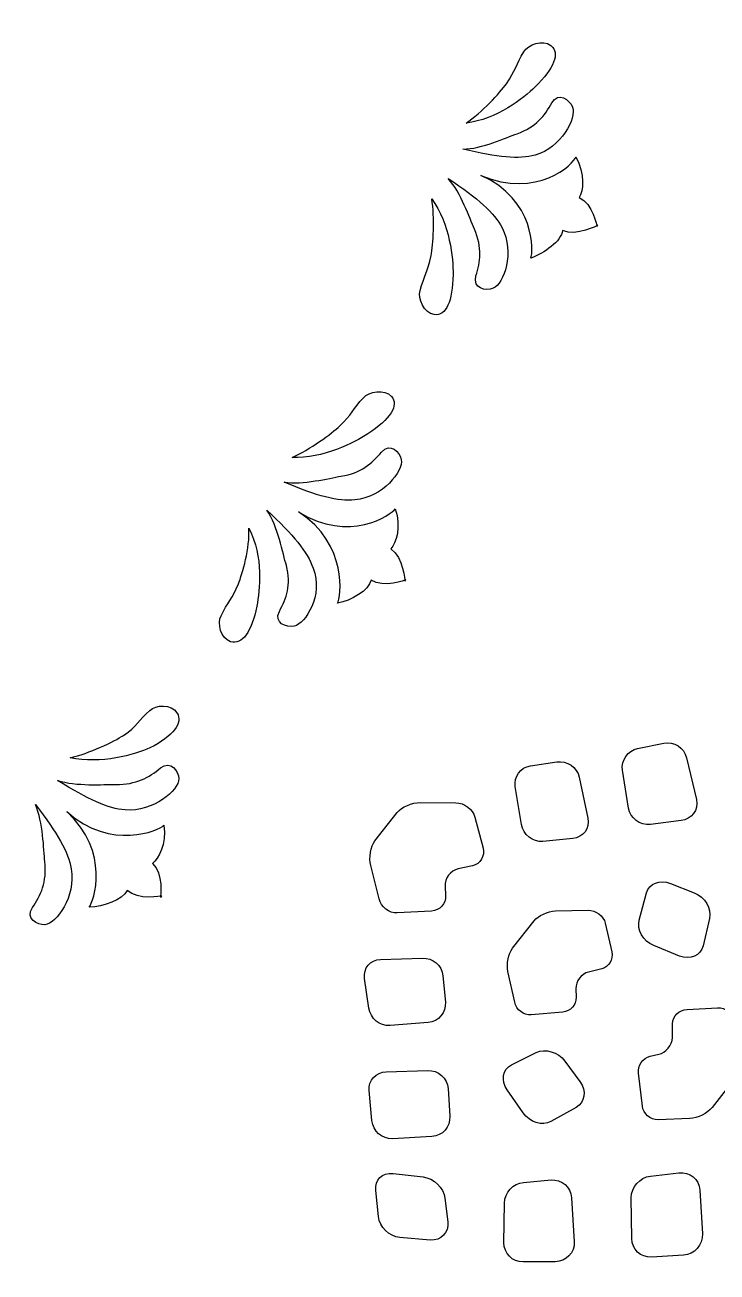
# Model space of a CAD drawing. Header units: centimetres. Extents: x -10.7 to 10.7, y -10.7 to 10.7.
# Drawn here: x 5 to 7.012, y -5.923 to -2.298 of the extents above; entities that cross this region are included whole.
import ezdxf

# ---------------------------------------------------------------- set-up
doc = ezdxf.new("R2010")
doc.units = ezdxf.units.CM
doc.header["$MEASUREMENT"] = 0
doc.layers.add('Camada 1', color=7, linetype='Continuous')

msp = doc.modelspace()

# ---------------------------------------------------------------- linework, layer by layer
at = {"layer": 'Camada 1'}
for points, knots in [([(-10.74208, 0), (-10.74208, 5.9327), (-5.9327, 10.74208), (0, 10.74208), (0, 10.74208), (5.9327, 10.74208), (10.74208, 5.9327), (10.74208, 0), (10.74208, 0), (10.74208, -5.9327), (5.9327, -10.74208), (0, -10.74208), (0, -10.74208), (-5.9327, -10.74208), (-10.74208, -5.9327), (-10.74208, 0)], [0, 0, 0, 0, 0.2, 0.2, 0.2, 0.2, 0.4, 0.4, 0.4, 0.4, 0.6, 0.6, 0.6, 0.6, 1, 1, 1, 1]), ([(6.28203, -2.584), (6.37045, -2.57307), (6.44967, -2.51142), (6.48288, -2.47878), (6.48288, -2.47878), (6.53794, -2.42475), (6.5562, -2.38025), (6.52894, -2.35842), (6.52894, -2.35842), (6.50518, -2.33948), (6.4629, -2.35556), (6.4502, -2.37623), (6.4502, -2.37623), (6.42803, -2.41317), (6.42626, -2.43148), (6.3994, -2.46926), (6.3994, -2.46926), (6.3809, -2.49555), (6.32743, -2.55357), (6.28203, -2.584)], [0, 0, 0, 0, 0.1666667, 0.1666667, 0.1666667, 0.1666667, 0.3333333, 0.3333333, 0.3333333, 0.3333333, 0.5, 0.5, 0.5, 0.5, 0.6666667, 0.6666667, 0.6666667, 0.6666667, 1, 1, 1, 1]), ([(6.2725, -2.6593), (6.37492, -2.68446), (6.43575, -2.68941), (6.48269, -2.67692), (6.48269, -2.67692), (6.55953, -2.65546), (6.60384, -2.56878), (6.59146, -2.53727), (6.59146, -2.53727), (6.58294, -2.51565), (6.55056, -2.4915), (6.53161, -2.52468), (6.53161, -2.52468), (6.51015, -2.56302), (6.48637, -2.59501), (6.4303, -2.61469), (6.4303, -2.61469), (6.39797, -2.62578), (6.32841, -2.65949), (6.2725, -2.6593)], [0, 0, 0, 0, 0.1666667, 0.1666667, 0.1666667, 0.1666667, 0.3333333, 0.3333333, 0.3333333, 0.3333333, 0.5, 0.5, 0.5, 0.5, 0.6666667, 0.6666667, 0.6666667, 0.6666667, 1, 1, 1, 1]), ([(6.32521, -2.73577), (6.4837, -2.80639), (6.47885, -2.9585), (6.47023, -2.97617), (6.47023, -2.97617), (6.51037, -2.96207), (6.5586, -2.92701), (6.56268, -2.89627), (6.56268, -2.89627), (6.60261, -2.91418), (6.66531, -2.881), (6.66531, -2.88079), (6.66531, -2.88079), (6.66531, -2.88079), (6.66243, -2.88449), (6.66243, -2.88449), (6.66243, -2.88449), (6.66243, -2.88436), (6.65113, -2.8176), (6.61094, -2.80027), (6.61094, -2.80027), (6.62298, -2.78154), (6.62904, -2.73164), (6.60134, -2.68219), (6.60134, -2.68219), (6.59641, -2.70145), (6.4879, -2.80614), (6.32521, -2.73577)], [0, 0, 0, 0, 0.125, 0.125, 0.125, 0.125, 0.25, 0.25, 0.25, 0.25, 0.375, 0.375, 0.375, 0.375, 0.5, 0.5, 0.5, 0.5, 0.625, 0.625, 0.625, 0.625, 0.75, 0.75, 0.75, 0.75, 1, 1, 1, 1]), ([(6.30621, -2.89203), (6.33034, -2.9469), (6.32373, -2.98633), (6.31097, -3.02816), (6.31097, -3.02816), (6.30007, -3.06515), (6.33968, -3.07237), (6.36098, -3.06369), (6.36098, -3.06369), (6.39223, -3.05118), (6.42422, -2.95902), (6.38683, -2.88785), (6.38683, -2.88785), (6.36408, -2.84464), (6.3178, -2.80287), (6.23057, -2.74529), (6.23057, -2.74529), (6.26766, -2.78596), (6.29237, -2.86028), (6.30621, -2.89203)], [0, 0, 0, 0, 0.1666667, 0.1666667, 0.1666667, 0.1666667, 0.3333333, 0.3333333, 0.3333333, 0.3333333, 0.5, 0.5, 0.5, 0.5, 0.6666667, 0.6666667, 0.6666667, 0.6666667, 1, 1, 1, 1]), ([(6.18053, -2.96889), (6.17167, -3.01477), (6.15995, -3.02834), (6.14836, -3.07038), (6.14836, -3.07038), (6.1422, -3.0939), (6.15976, -3.13605), (6.18953, -3.14052), (6.18953, -3.14052), (6.22401, -3.14531), (6.24353, -3.10144), (6.24435, -3.02413), (6.24435, -3.02413), (6.2452, -2.97709), (6.23512, -2.87665), (6.18241, -2.80365), (6.18241, -2.80365), (6.19162, -2.85814), (6.18675, -2.93743), (6.18053, -2.96889)], [0, 0, 0, 0, 0.1666667, 0.1666667, 0.1666667, 0.1666667, 0.3333333, 0.3333333, 0.3333333, 0.3333333, 0.5, 0.5, 0.5, 0.5, 0.6666667, 0.6666667, 0.6666667, 0.6666667, 1, 1, 1, 1]), ([(5.77625, -3.55555), (5.86663, -3.55955), (5.95733, -3.51311), (5.99667, -3.48689), (5.99667, -3.48689), (6.06168, -3.44419), (6.08827, -3.40397), (6.0653, -3.37807), (6.0653, -3.37807), (6.04538, -3.35555), (6.00008, -3.36405), (5.9836, -3.38196), (5.9836, -3.38196), (5.95439, -3.41413), (5.94899, -3.43183), (5.91502, -3.46382), (5.91502, -3.46382), (5.89193, -3.48586), (5.82755, -3.53343), (5.77625, -3.55555)], [0, 0, 0, 0, 0.1666667, 0.1666667, 0.1666667, 0.1666667, 0.3333333, 0.3333333, 0.3333333, 0.3333333, 0.5, 0.5, 0.5, 0.5, 0.6666667, 0.6666667, 0.6666667, 0.6666667, 1, 1, 1, 1]), ([(5.7531, -3.62709), (5.84957, -3.66826), (5.91, -3.68392), (5.95916, -3.67927), (5.95916, -3.67927), (6.03986, -3.67189), (6.10021, -3.59492), (6.09378, -3.56219), (6.09378, -3.56219), (6.08939, -3.53989), (6.06177, -3.51105), (6.03639, -3.54007), (6.03639, -3.54007), (6.00816, -3.57338), (5.978, -3.60071), (5.91849, -3.61011), (5.91849, -3.61011), (5.88417, -3.61588), (5.80779, -3.63588), (5.7531, -3.62709)], [0, 0, 0, 0, 0.1666667, 0.1666667, 0.1666667, 0.1666667, 0.3333333, 0.3333333, 0.3333333, 0.3333333, 0.5, 0.5, 0.5, 0.5, 0.6666667, 0.6666667, 0.6666667, 0.6666667, 1, 1, 1, 1]), ([(5.75979, -3.86961), (5.77447, -3.9274), (5.76, -3.96441), (5.73939, -4.00291), (5.73939, -4.00291), (5.72193, -4.03688), (5.76008, -4.05061), (5.78286, -4.04593), (5.78286, -4.04593), (5.81493, -4.03789), (5.86856, -3.95729), (5.83779, -3.87728), (5.83779, -3.87728), (5.82072, -3.82979), (5.78072, -3.78071), (5.70328, -3.70882), (5.70328, -3.70882), (5.73455, -3.75571), (5.74995, -3.83537), (5.75979, -3.86961)], [0, 0, 0, 0, 0.1666667, 0.1666667, 0.1666667, 0.1666667, 0.3333333, 0.3333333, 0.3333333, 0.3333333, 0.5, 0.5, 0.5, 0.5, 0.6666667, 0.6666667, 0.6666667, 0.6666667, 1, 1, 1, 1]), ([(5.79538, -3.71332), (5.9404, -3.80865), (5.91886, -3.9633), (5.90817, -3.9796), (5.90817, -3.9796), (5.94862, -3.97161), (5.999, -3.94266), (6.00646, -3.91208), (6.00646, -3.91208), (6.04295, -3.93634), (6.10732, -3.91144), (6.10732, -3.91144), (6.10732, -3.91144), (6.10732, -3.91144), (6.10417, -3.91477), (6.10417, -3.91477), (6.10417, -3.91477), (6.10417, -3.91477), (6.1007, -3.84521), (6.06358, -3.82166), (6.06358, -3.82166), (6.07887, -3.80467), (6.09454, -3.75768), (6.07617, -3.70477), (6.07617, -3.70477), (6.066, -3.72168), (5.94156, -3.80693), (5.79538, -3.71332)], [0, 0, 0, 0, 0.125, 0.125, 0.125, 0.125, 0.25, 0.25, 0.25, 0.25, 0.375, 0.375, 0.375, 0.375, 0.5, 0.5, 0.5, 0.5, 0.625, 0.625, 0.625, 0.625, 0.75, 0.75, 0.75, 0.75, 1, 1, 1, 1]), ([(5.62046, -3.92319), (5.60324, -3.96597), (5.58876, -3.97746), (5.56982, -4.01587), (5.56982, -4.01587), (5.559, -4.03783), (5.5686, -4.08186), (5.59771, -4.09117), (5.59771, -4.09117), (5.63123, -4.10181), (5.65891, -4.06244), (5.67412, -3.98743), (5.67412, -3.98743), (5.68224, -3.94139), (5.69463, -3.84474), (5.65044, -3.76156), (5.65044, -3.76156), (5.65483, -3.81945), (5.63137, -3.89287), (5.62046, -3.92319)], [0, 0, 0, 0, 0.1666667, 0.1666667, 0.1666667, 0.1666667, 0.3333333, 0.3333333, 0.3333333, 0.3333333, 0.5, 0.5, 0.5, 0.5, 0.6666667, 0.6666667, 0.6666667, 0.6666667, 1, 1, 1, 1]), ([(5.13101, -4.4286), (5.22049, -4.44789), (5.31974, -4.41923), (5.36308, -4.39995), (5.36308, -4.39995), (5.43073, -4.3651), (5.46092, -4.32759), (5.44185, -4.29782), (5.44185, -4.29782), (5.42523, -4.27197), (5.3807, -4.2743), (5.36274, -4.29065), (5.36274, -4.29065), (5.33049, -4.31901), (5.32533, -4.33756), (5.28651, -4.3636), (5.28651, -4.3636), (5.25918, -4.38121), (5.18597, -4.41629), (5.13101, -4.4286)], [0, 0, 0, 0, 0.1666667, 0.1666667, 0.1666667, 0.1666667, 0.3333333, 0.3333333, 0.3333333, 0.3333333, 0.5, 0.5, 0.5, 0.5, 0.6666667, 0.6666667, 0.6666667, 0.6666667, 1, 1, 1, 1]), ([(6.90721, -4.61121), (6.93774, -4.60735), (6.9588, -4.58004), (6.9519, -4.55004), (6.9519, -4.55004), (6.9519, -4.55004), (6.92325, -4.42883), (6.92325, -4.42883), (6.92325, -4.42883), (6.91597, -4.39906), (6.88608, -4.38007), (6.85681, -4.38591), (6.85681, -4.38591), (6.85681, -4.38591), (6.78072, -4.40152), (6.78072, -4.40152), (6.78072, -4.40152), (6.75217, -4.40766), (6.73251, -4.43576), (6.73677, -4.46449), (6.73677, -4.46449), (6.73677, -4.46449), (6.75439, -4.57466), (6.75439, -4.57466), (6.75439, -4.57466), (6.75907, -4.60411), (6.7876, -4.62549), (6.81821, -4.62202), (6.81821, -4.62202), (6.81821, -4.62202), (6.90721, -4.61121), (6.90721, -4.61121)], [0, 0, 0, 0, 0.1111111, 0.1111111, 0.1111111, 0.1111111, 0.2222222, 0.2222222, 0.2222222, 0.2222222, 0.3333333, 0.3333333, 0.3333333, 0.3333333, 0.4444444, 0.4444444, 0.4444444, 0.4444444, 0.5555556, 0.5555556, 0.5555556, 0.5555556, 0.6666667, 0.6666667, 0.6666667, 0.6666667, 0.7777778, 0.7777778, 0.7777778, 0.7777778, 1, 1, 1, 1]), ([(5.09474, -4.49437), (5.18401, -4.55028), (5.24145, -4.57626), (5.29135, -4.58004), (5.29135, -4.58004), (5.37329, -4.58671), (5.44764, -4.52233), (5.44708, -4.4895), (5.44708, -4.4895), (5.44642, -4.46683), (5.42403, -4.43425), (5.39387, -4.45812), (5.39387, -4.45812), (5.35937, -4.48564), (5.32476, -4.50691), (5.26322, -4.50614), (5.26322, -4.50614), (5.22796, -4.50591), (5.14787, -4.51189), (5.09474, -4.49437)], [0, 0, 0, 0, 0.1666667, 0.1666667, 0.1666667, 0.1666667, 0.3333333, 0.3333333, 0.3333333, 0.3333333, 0.5, 0.5, 0.5, 0.5, 0.6666667, 0.6666667, 0.6666667, 0.6666667, 1, 1, 1, 1]), ([(6.59254, -4.66328), (6.62262, -4.66021), (6.64249, -4.63351), (6.63638, -4.60396), (6.63638, -4.60396), (6.63638, -4.60396), (6.6113, -4.48521), (6.6113, -4.48521), (6.6113, -4.48521), (6.60508, -4.45592), (6.57548, -4.436), (6.54603, -4.44055), (6.54603, -4.44055), (6.54603, -4.44055), (6.46941, -4.45203), (6.46941, -4.45203), (6.46941, -4.45203), (6.44004, -4.45624), (6.42028, -4.48341), (6.42533, -4.51249), (6.42533, -4.51249), (6.42533, -4.51249), (6.44343, -4.62256), (6.44343, -4.62256), (6.44343, -4.62256), (6.44795, -4.65201), (6.47595, -4.67423), (6.50579, -4.67156), (6.50579, -4.67156), (6.50579, -4.67156), (6.59254, -4.66328), (6.59254, -4.66328)], [0, 0, 0, 0, 0.1111111, 0.1111111, 0.1111111, 0.1111111, 0.2222222, 0.2222222, 0.2222222, 0.2222222, 0.3333333, 0.3333333, 0.3333333, 0.3333333, 0.4444444, 0.4444444, 0.4444444, 0.4444444, 0.5555556, 0.5555556, 0.5555556, 0.5555556, 0.6666667, 0.6666667, 0.6666667, 0.6666667, 0.7777778, 0.7777778, 0.7777778, 0.7777778, 1, 1, 1, 1]), ([(5.05767, -4.73017), (5.06413, -4.79118), (5.04611, -4.82738), (5.02185, -4.86394), (5.02185, -4.86394), (5.00074, -4.89643), (5.03582, -4.91543), (5.05812, -4.91376), (5.05812, -4.91376), (5.09117, -4.9113), (5.14824, -4.83195), (5.13435, -4.75133), (5.13435, -4.75133), (5.12604, -4.7022), (5.09482, -4.64759), (5.03016, -4.56467), (5.03016, -4.56467), (5.05293, -4.6156), (5.05399, -4.69548), (5.05767, -4.73017)], [0, 0, 0, 0, 0.1666667, 0.1666667, 0.1666667, 0.1666667, 0.3333333, 0.3333333, 0.3333333, 0.3333333, 0.5, 0.5, 0.5, 0.5, 0.6666667, 0.6666667, 0.6666667, 0.6666667, 1, 1, 1, 1]), ([(6.18212, -4.87421), (6.20572, -4.87289), (6.22398, -4.8523), (6.22268, -4.82926), (6.22268, -4.82926), (6.22268, -4.82926), (6.22101, -4.8024), (6.22101, -4.8024), (6.22101, -4.8024), (6.21958, -4.77904), (6.23699, -4.75649), (6.25935, -4.75144), (6.25935, -4.75144), (6.25935, -4.75144), (6.30094, -4.74247), (6.30094, -4.74247), (6.30094, -4.74247), (6.32369, -4.73755), (6.3374, -4.71421), (6.33142, -4.69098), (6.33142, -4.69098), (6.33142, -4.69098), (6.308, -4.60115), (6.308, -4.60115), (6.308, -4.60115), (6.30178, -4.5781), (6.27667, -4.55945), (6.25217, -4.55945), (6.25217, -4.55945), (6.25217, -4.55945), (6.14943, -4.55881), (6.14943, -4.55881), (6.14943, -4.55881), (6.12509, -4.55841), (6.09493, -4.5713), (6.08236, -4.58725), (6.08236, -4.58725), (6.08236, -4.58725), (6.01714, -4.6702), (6.01714, -4.6702), (6.01714, -4.6702), (6.00465, -4.68623), (5.99933, -4.71851), (6.00531, -4.74201), (6.00531, -4.74201), (6.00531, -4.74201), (6.02918, -4.83856), (6.02918, -4.83856), (6.02918, -4.83856), (6.03482, -4.86208), (6.05865, -4.88073), (6.0822, -4.87962), (6.0822, -4.87962), (6.0822, -4.87962), (6.18212, -4.87421), (6.18212, -4.87421)], [0, 0, 0, 0, 0.0666667, 0.0666667, 0.0666667, 0.0666667, 0.1333333, 0.1333333, 0.1333333, 0.1333333, 0.2, 0.2, 0.2, 0.2, 0.2666667, 0.2666667, 0.2666667, 0.2666667, 0.3333333, 0.3333333, 0.3333333, 0.3333333, 0.4, 0.4, 0.4, 0.4, 0.4666667, 0.4666667, 0.4666667, 0.4666667, 0.5333333, 0.5333333, 0.5333333, 0.5333333, 0.6, 0.6, 0.6, 0.6, 0.6666667, 0.6666667, 0.6666667, 0.6666667, 0.7333333, 0.7333333, 0.7333333, 0.7333333, 0.8, 0.8, 0.8, 0.8, 0.8666667, 0.8666667, 0.8666667, 0.8666667, 1, 1, 1, 1]), ([(5.12135, -4.58491), (5.24938, -4.7022), (5.19983, -4.84817), (5.18649, -4.86272), (5.18649, -4.86272), (5.22824, -4.86153), (5.28386, -4.84232), (5.29656, -4.81401), (5.29656, -4.81401), (5.32876, -4.84378), (5.39766, -4.83063), (5.39784, -4.83044), (5.39784, -4.83044), (5.39784, -4.83044), (5.39384, -4.83324), (5.39384, -4.83324), (5.39384, -4.83324), (5.39384, -4.83324), (5.40329, -4.76474), (5.37045, -4.73574), (5.37045, -4.73574), (5.38844, -4.72211), (5.41252, -4.67907), (5.40368, -4.6248), (5.40368, -4.6248), (5.39038, -4.63931), (5.25079, -4.7008), (5.12135, -4.58491)], [0, 0, 0, 0, 0.125, 0.125, 0.125, 0.125, 0.25, 0.25, 0.25, 0.25, 0.375, 0.375, 0.375, 0.375, 0.5, 0.5, 0.5, 0.5, 0.625, 0.625, 0.625, 0.625, 0.75, 0.75, 0.75, 0.75, 1, 1, 1, 1]), ([(6.78548, -4.9008), (6.77839, -4.92863), (6.79686, -4.96155), (6.82773, -4.9742), (6.82773, -4.9742), (6.82773, -4.9742), (6.90292, -5.00471), (6.90292, -5.00471), (6.90292, -5.00471), (6.9339, -5.01746), (6.96449, -5.00394), (6.97139, -4.97531), (6.97139, -4.97531), (6.97139, -4.97531), (6.98994, -4.89533), (6.98994, -4.89533), (6.98994, -4.89533), (6.99669, -4.86689), (6.97642, -4.83376), (6.94536, -4.82143), (6.94536, -4.82143), (6.94536, -4.82143), (6.87644, -4.79389), (6.87644, -4.79389), (6.87644, -4.79389), (6.84538, -4.78143), (6.81416, -4.79389), (6.80667, -4.82143), (6.80667, -4.82143), (6.80667, -4.82143), (6.78548, -4.9008), (6.78548, -4.9008)], [0, 0, 0, 0, 0.1111111, 0.1111111, 0.1111111, 0.1111111, 0.2222222, 0.2222222, 0.2222222, 0.2222222, 0.3333333, 0.3333333, 0.3333333, 0.3333333, 0.4444444, 0.4444444, 0.4444444, 0.4444444, 0.5555556, 0.5555556, 0.5555556, 0.5555556, 0.6666667, 0.6666667, 0.6666667, 0.6666667, 0.7777778, 0.7777778, 0.7777778, 0.7777778, 1, 1, 1, 1]), ([(6.56362, -5.16795), (6.58537, -5.16589), (6.6028, -5.14644), (6.60209, -5.12477), (6.60209, -5.12477), (6.60209, -5.12477), (6.60153, -5.09985), (6.60153, -5.09985), (6.60153, -5.09985), (6.60079, -5.07805), (6.61719, -5.05638), (6.63799, -5.05138), (6.63799, -5.05138), (6.63799, -5.05138), (6.67659, -5.04185), (6.67659, -5.04185), (6.67659, -5.04185), (6.69762, -5.03664), (6.71085, -5.01452), (6.70591, -4.99293), (6.70591, -4.99293), (6.70591, -4.99293), (6.68689, -4.90967), (6.68689, -4.90967), (6.68689, -4.90967), (6.68184, -4.88813), (6.65906, -4.87125), (6.63667, -4.8716), (6.63667, -4.8716), (6.63667, -4.8716), (6.542, -4.8739), (6.542, -4.8739), (6.542, -4.8739), (6.51988, -4.87446), (6.49176, -4.88721), (6.47972, -4.90261), (6.47972, -4.90261), (6.47972, -4.90261), (6.4173, -4.98206), (6.4173, -4.98206), (6.4173, -4.98206), (6.40508, -4.99749), (6.3992, -5.02773), (6.40404, -5.04963), (6.40404, -5.04963), (6.40404, -5.04963), (6.42354, -5.13909), (6.42354, -5.13909), (6.42354, -5.13909), (6.4283, -5.16081), (6.44965, -5.1778), (6.47132, -5.17595), (6.47132, -5.17595), (6.47132, -5.17595), (6.56362, -5.16795), (6.56362, -5.16795)], [0, 0, 0, 0, 0.0666667, 0.0666667, 0.0666667, 0.0666667, 0.1333333, 0.1333333, 0.1333333, 0.1333333, 0.2, 0.2, 0.2, 0.2, 0.2666667, 0.2666667, 0.2666667, 0.2666667, 0.3333333, 0.3333333, 0.3333333, 0.3333333, 0.4, 0.4, 0.4, 0.4, 0.4666667, 0.4666667, 0.4666667, 0.4666667, 0.5333333, 0.5333333, 0.5333333, 0.5333333, 0.6, 0.6, 0.6, 0.6, 0.6666667, 0.6666667, 0.6666667, 0.6666667, 0.7333333, 0.7333333, 0.7333333, 0.7333333, 0.8, 0.8, 0.8, 0.8, 0.8666667, 0.8666667, 0.8666667, 0.8666667, 1, 1, 1, 1]), ([(5.99996, -5.15631), (6.00435, -5.18623), (6.03155, -5.20912), (6.06108, -5.20685), (6.06108, -5.20685), (6.06108, -5.20685), (6.17223, -5.19801), (6.17223, -5.19801), (6.17223, -5.19801), (6.20218, -5.19558), (6.22449, -5.1688), (6.22208, -5.13922), (6.22208, -5.13922), (6.22208, -5.13922), (6.21509, -5.06209), (6.21509, -5.06209), (6.21509, -5.06209), (6.21244, -5.03262), (6.18522, -5.00973), (6.15508, -5.01081), (6.15508, -5.01081), (6.15508, -5.01081), (6.0334, -5.01449), (6.0334, -5.01449), (6.0334, -5.01449), (6.00348, -5.01531), (5.98297, -5.03978), (5.98734, -5.06963), (5.98734, -5.06963), (5.98734, -5.06963), (5.99996, -5.15631), (5.99996, -5.15631)], [0, 0, 0, 0, 0.1111111, 0.1111111, 0.1111111, 0.1111111, 0.2222222, 0.2222222, 0.2222222, 0.2222222, 0.3333333, 0.3333333, 0.3333333, 0.3333333, 0.4444444, 0.4444444, 0.4444444, 0.4444444, 0.5555556, 0.5555556, 0.5555556, 0.5555556, 0.6666667, 0.6666667, 0.6666667, 0.6666667, 0.7777778, 0.7777778, 0.7777778, 0.7777778, 1, 1, 1, 1]), ([(6.79474, -5.44092), (6.79717, -5.46352), (6.81768, -5.48148), (6.84025, -5.48063), (6.84025, -5.48063), (6.84025, -5.48063), (6.93251, -5.47719), (6.93251, -5.47719), (6.93251, -5.47719), (6.95518, -5.47616), (6.98445, -5.46153), (6.99781, -5.44465), (6.99781, -5.44465), (6.99781, -5.44465), (7.06573, -5.35826), (7.06573, -5.35826), (7.06573, -5.35826), (7.07896, -5.34127), (7.08624, -5.30934), (7.08171, -5.28711), (7.08171, -5.28711), (7.08171, -5.28711), (7.06282, -5.19324), (7.06282, -5.19324), (7.06282, -5.19324), (7.05832, -5.17115), (7.03567, -5.15416), (7.01287, -5.15535), (7.01287, -5.15535), (7.01287, -5.15535), (6.92447, -5.16006), (6.92447, -5.16006), (6.92447, -5.16006), (6.9014, -5.16099), (6.88277, -5.17953), (6.8824, -5.20139), (6.8824, -5.20139), (6.8824, -5.20139), (6.88182, -5.24177), (6.88182, -5.24177), (6.88182, -5.24177), (6.88156, -5.26368), (6.86375, -5.28559), (6.84208, -5.29037), (6.84208, -5.29037), (6.84208, -5.29037), (6.81734, -5.29614), (6.81734, -5.29614), (6.81734, -5.29614), (6.79596, -5.30101), (6.78059, -5.32302), (6.78339, -5.34543), (6.78339, -5.34543), (6.78339, -5.34543), (6.79474, -5.44092), (6.79474, -5.44092)], [0, 0, 0, 0, 0.0666667, 0.0666667, 0.0666667, 0.0666667, 0.1333333, 0.1333333, 0.1333333, 0.1333333, 0.2, 0.2, 0.2, 0.2, 0.2666667, 0.2666667, 0.2666667, 0.2666667, 0.3333333, 0.3333333, 0.3333333, 0.3333333, 0.4, 0.4, 0.4, 0.4, 0.4666667, 0.4666667, 0.4666667, 0.4666667, 0.5333333, 0.5333333, 0.5333333, 0.5333333, 0.6, 0.6, 0.6, 0.6, 0.6666667, 0.6666667, 0.6666667, 0.6666667, 0.7333333, 0.7333333, 0.7333333, 0.7333333, 0.8, 0.8, 0.8, 0.8, 0.8666667, 0.8666667, 0.8666667, 0.8666667, 1, 1, 1, 1]), ([(6.6021, -5.44473), (6.62763, -5.43057), (6.63284, -5.39676), (6.61308, -5.36993), (6.61308, -5.36993), (6.61308, -5.36993), (6.56926, -5.31019), (6.56926, -5.31019), (6.56926, -5.31019), (6.54947, -5.28352), (6.51195, -5.27235), (6.48602, -5.28511), (6.48602, -5.28511), (6.48602, -5.28511), (6.41392, -5.32112), (6.41392, -5.32112), (6.41392, -5.32112), (6.38815, -5.33374), (6.38283, -5.36655), (6.40196, -5.39407), (6.40196, -5.39407), (6.40196, -5.39407), (6.44839, -5.46093), (6.44839, -5.46093), (6.44839, -5.46093), (6.46715, -5.48847), (6.50353, -5.49948), (6.52898, -5.48551), (6.52898, -5.48551), (6.52898, -5.48551), (6.6021, -5.44473), (6.6021, -5.44473)], [0, 0, 0, 0, 0.1111111, 0.1111111, 0.1111111, 0.1111111, 0.2222222, 0.2222222, 0.2222222, 0.2222222, 0.3333333, 0.3333333, 0.3333333, 0.3333333, 0.4444444, 0.4444444, 0.4444444, 0.4444444, 0.5555556, 0.5555556, 0.5555556, 0.5555556, 0.6666667, 0.6666667, 0.6666667, 0.6666667, 0.7777778, 0.7777778, 0.7777778, 0.7777778, 1, 1, 1, 1]), ([(6.00863, -5.48315), (6.01133, -5.51331), (6.038, -5.53707), (6.06821, -5.53567), (6.06821, -5.53567), (6.06821, -5.53567), (6.18267, -5.52943), (6.18267, -5.52943), (6.18267, -5.52943), (6.21376, -5.52832), (6.23641, -5.5007), (6.23463, -5.47011), (6.23463, -5.47011), (6.23463, -5.47011), (6.22968, -5.39026), (6.22968, -5.39026), (6.22968, -5.39026), (6.22772, -5.36002), (6.2011, -5.33631), (6.17113, -5.33726), (6.17113, -5.33726), (6.17113, -5.33726), (6.05, -5.3411), (6.05, -5.3411), (6.05, -5.3411), (6.02071, -5.34234), (5.99753, -5.36608), (6.0006, -5.39595), (6.0006, -5.39595), (6.0006, -5.39595), (6.00863, -5.48315), (6.00863, -5.48315)], [0, 0, 0, 0, 0.1111111, 0.1111111, 0.1111111, 0.1111111, 0.2222222, 0.2222222, 0.2222222, 0.2222222, 0.3333333, 0.3333333, 0.3333333, 0.3333333, 0.4444444, 0.4444444, 0.4444444, 0.4444444, 0.5555556, 0.5555556, 0.5555556, 0.5555556, 0.6666667, 0.6666667, 0.6666667, 0.6666667, 0.7777778, 0.7777778, 0.7777778, 0.7777778, 1, 1, 1, 1]), ([(6.17823, -5.83025), (6.20945, -5.83255), (6.23231, -5.80898), (6.22877, -5.77773), (6.22877, -5.77773), (6.22877, -5.77773), (6.22083, -5.70896), (6.22083, -5.70896), (6.22083, -5.70896), (6.21718, -5.678), (6.18829, -5.6502), (6.15699, -5.64684), (6.15699, -5.64684), (6.15699, -5.64684), (6.06981, -5.63676), (6.06981, -5.63676), (6.06981, -5.63676), (6.03875, -5.63335), (6.01618, -5.65533), (6.01954, -5.686), (6.01954, -5.686), (6.01954, -5.686), (6.0275, -5.76157), (6.0275, -5.76157), (6.0275, -5.76157), (6.03073, -5.79263), (6.05832, -5.82033), (6.08933, -5.82285), (6.08933, -5.82285), (6.08933, -5.82285), (6.17823, -5.83025), (6.17823, -5.83025)], [0, 0, 0, 0, 0.1111111, 0.1111111, 0.1111111, 0.1111111, 0.2222222, 0.2222222, 0.2222222, 0.2222222, 0.3333333, 0.3333333, 0.3333333, 0.3333333, 0.4444444, 0.4444444, 0.4444444, 0.4444444, 0.5555556, 0.5555556, 0.5555556, 0.5555556, 0.6666667, 0.6666667, 0.6666667, 0.6666667, 0.7777778, 0.7777778, 0.7777778, 0.7777778, 1, 1, 1, 1]), ([(6.54079, -5.89322), (6.57254, -5.89266), (6.59871, -5.86737), (6.59646, -5.8352), (6.59646, -5.8352), (6.59646, -5.8352), (6.58884, -5.70751), (6.58884, -5.70751), (6.58884, -5.70751), (6.58688, -5.67616), (6.56, -5.65293), (6.5291, -5.65565), (6.5291, -5.65565), (6.5291, -5.65565), (6.44925, -5.66264), (6.44925, -5.66264), (6.44925, -5.66264), (6.41877, -5.66544), (6.39477, -5.69296), (6.39393, -5.72299), (6.39393, -5.72299), (6.39393, -5.72299), (6.39226, -5.83793), (6.39226, -5.83793), (6.39226, -5.83793), (6.39178, -5.86891), (6.41679, -5.89407), (6.44851, -5.89407), (6.44851, -5.89407), (6.44851, -5.89407), (6.54079, -5.89322), (6.54079, -5.89322)], [0, 0, 0, 0, 0.1111111, 0.1111111, 0.1111111, 0.1111111, 0.2222222, 0.2222222, 0.2222222, 0.2222222, 0.3333333, 0.3333333, 0.3333333, 0.3333333, 0.4444444, 0.4444444, 0.4444444, 0.4444444, 0.5555556, 0.5555556, 0.5555556, 0.5555556, 0.6666667, 0.6666667, 0.6666667, 0.6666667, 0.7777778, 0.7777778, 0.7777778, 0.7777778, 1, 1, 1, 1]), ([(6.91401, -5.87428), (6.946, -5.87216), (6.97103, -5.84436), (6.96933, -5.81266), (6.96933, -5.81266), (6.96933, -5.81266), (6.96187, -5.68487), (6.96187, -5.68487), (6.96187, -5.68487), (6.95994, -5.65352), (6.93221, -5.63103), (6.90067, -5.63494), (6.90067, -5.63494), (6.90067, -5.63494), (6.81841, -5.64447), (6.81841, -5.64447), (6.81841, -5.64447), (6.78711, -5.6482), (6.76213, -5.67627), (6.76253, -5.70752), (6.76253, -5.70752), (6.76253, -5.70752), (6.76393, -5.8256), (6.76393, -5.8256), (6.76393, -5.8256), (6.76393, -5.85714), (6.78997, -5.88174), (6.82158, -5.88), (6.82158, -5.88), (6.82158, -5.88), (6.91401, -5.87428), (6.91401, -5.87428)], [0, 0, 0, 0, 0.1111111, 0.1111111, 0.1111111, 0.1111111, 0.2222222, 0.2222222, 0.2222222, 0.2222222, 0.3333333, 0.3333333, 0.3333333, 0.3333333, 0.4444444, 0.4444444, 0.4444444, 0.4444444, 0.5555556, 0.5555556, 0.5555556, 0.5555556, 0.6666667, 0.6666667, 0.6666667, 0.6666667, 0.7777778, 0.7777778, 0.7777778, 0.7777778, 1, 1, 1, 1])]:
    msp.add_open_spline(points, degree=3, knots=knots, dxfattribs=at)

doc.saveas('drawing.dxf')
